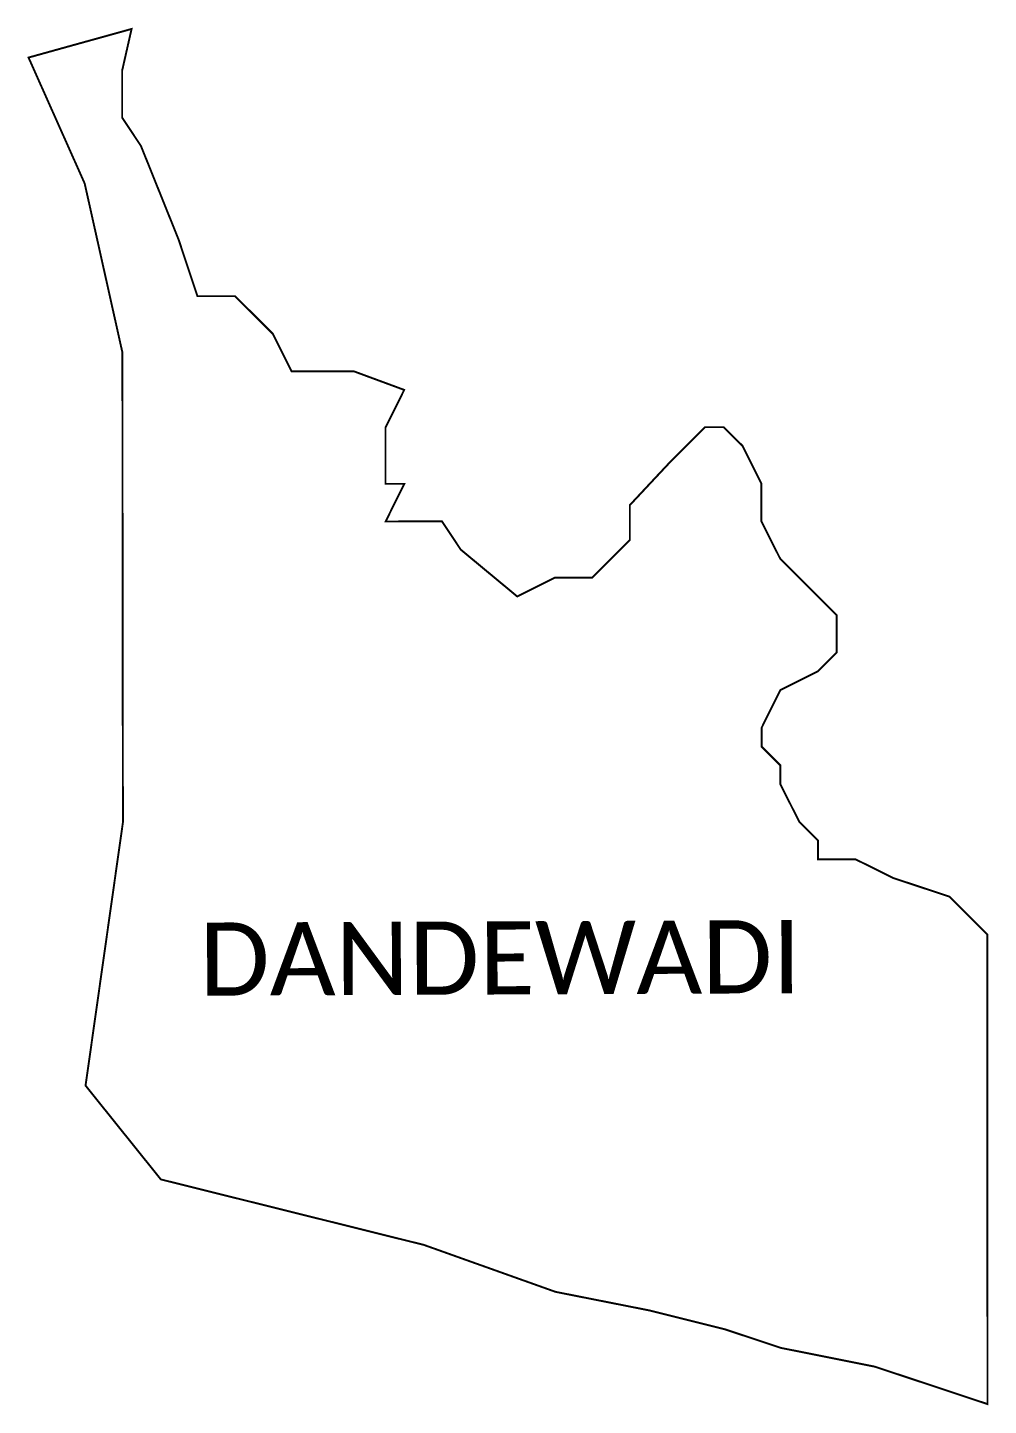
# Model space of a CAD drawing. Header units: metres. Extents: x 321152 to 325589, y 1830885 to 1832566.
# Drawn here: x 324591 to 325589, y 1830885 to 1832315 of the extents above; entities that cross this region are included whole.
import ezdxf

# ---------------------------------------------------------------- set-up
doc = ezdxf.new("R2010")
doc.units = ezdxf.units.M
doc.header["$MEASUREMENT"] = 0
doc.layers.add('VILLAGE NAME', color=250, linetype='Continuous')
doc.styles.get("Standard").update_dxf_attribs({"font": 'arial.ttf'})

msp = doc.modelspace()

# ---------------------------------------------------------------- linework, layer by layer
at = {"color": 6, "const_width": 2}
msp.add_lwpolyline([(324591.9, 1832283.9), (324698.9, 1832313.6), (324689.1, 1832270.3), (324689.1, 1832221.5), (324708.6, 1832192.2), (324747.8, 1832094.8), (324767.3, 1832036.2), (324806.4, 1832036.2), (324845.4, 1831997.3), (324865, 1831958.3), (324929.4, 1831958.3), (324982, 1831938.9), (324962.6, 1831899.9), (324962.6, 1831841.4), (324982.1, 1831841.4), (324962.7, 1831802.3), (325021.2, 1831802.4), (325040.7, 1831773.1), (325099.3, 1831724.5), (325138.3, 1831744), (325177.3, 1831744), (325216.3, 1831783.1), (325216.3, 1831819.3), (325247.8, 1831853), (325259.9, 1831865.9), (325294.2, 1831900.2), (325313.7, 1831900.2), (325333.3, 1831880.8), (325352.8, 1831841.8), (325352.8, 1831802.7), (325372.4, 1831763.7), (325431, 1831705.2), (325431, 1831666.2), (325411.5, 1831646.7), (325372.5, 1831627.2), (325353.1, 1831588.1), (325353.1, 1831568.6), (325372.6, 1831549.1), (325372.6, 1831529.6), (325392.2, 1831490.6), (325411.7, 1831471.1), (325411.7, 1831451.6), (325450.7, 1831451.6), (325489.8, 1831432.2), (325548.3, 1831412.8), (325587.4, 1831373.8), (325587.7, 1830886.1), (325470.8, 1830924.9), (325373.2, 1830944.4), (325314.7, 1830963.8), (325236.6, 1830983.3), (325139.1, 1831002.6), (325002.5, 1831051.3), (324729.3, 1831119.3), (324651.1, 1831216.7), (324689.9, 1831489.9), (324689.5, 1831817.7), (324689.4, 1831977.6), (324650.2, 1832153.2), (324591.9, 1832283.9)], dxfattribs=at)

# ---------------------------------------------------------------- texts
at = {"layer": 'VILLAGE NAME', "insert": (324769.2, 1831385.9), "char_height": 75.932, "attachment_point": 1, "rotation": 0.2435}
msp.add_mtext_dynamic_manual_height_columns('{\\fCalibri|b0|i0|c0|p34;DANDEWADI}', width=754.547, gutter_width=379.7, heights=[0], dxfattribs=at)

doc.saveas('drawing.dxf')
